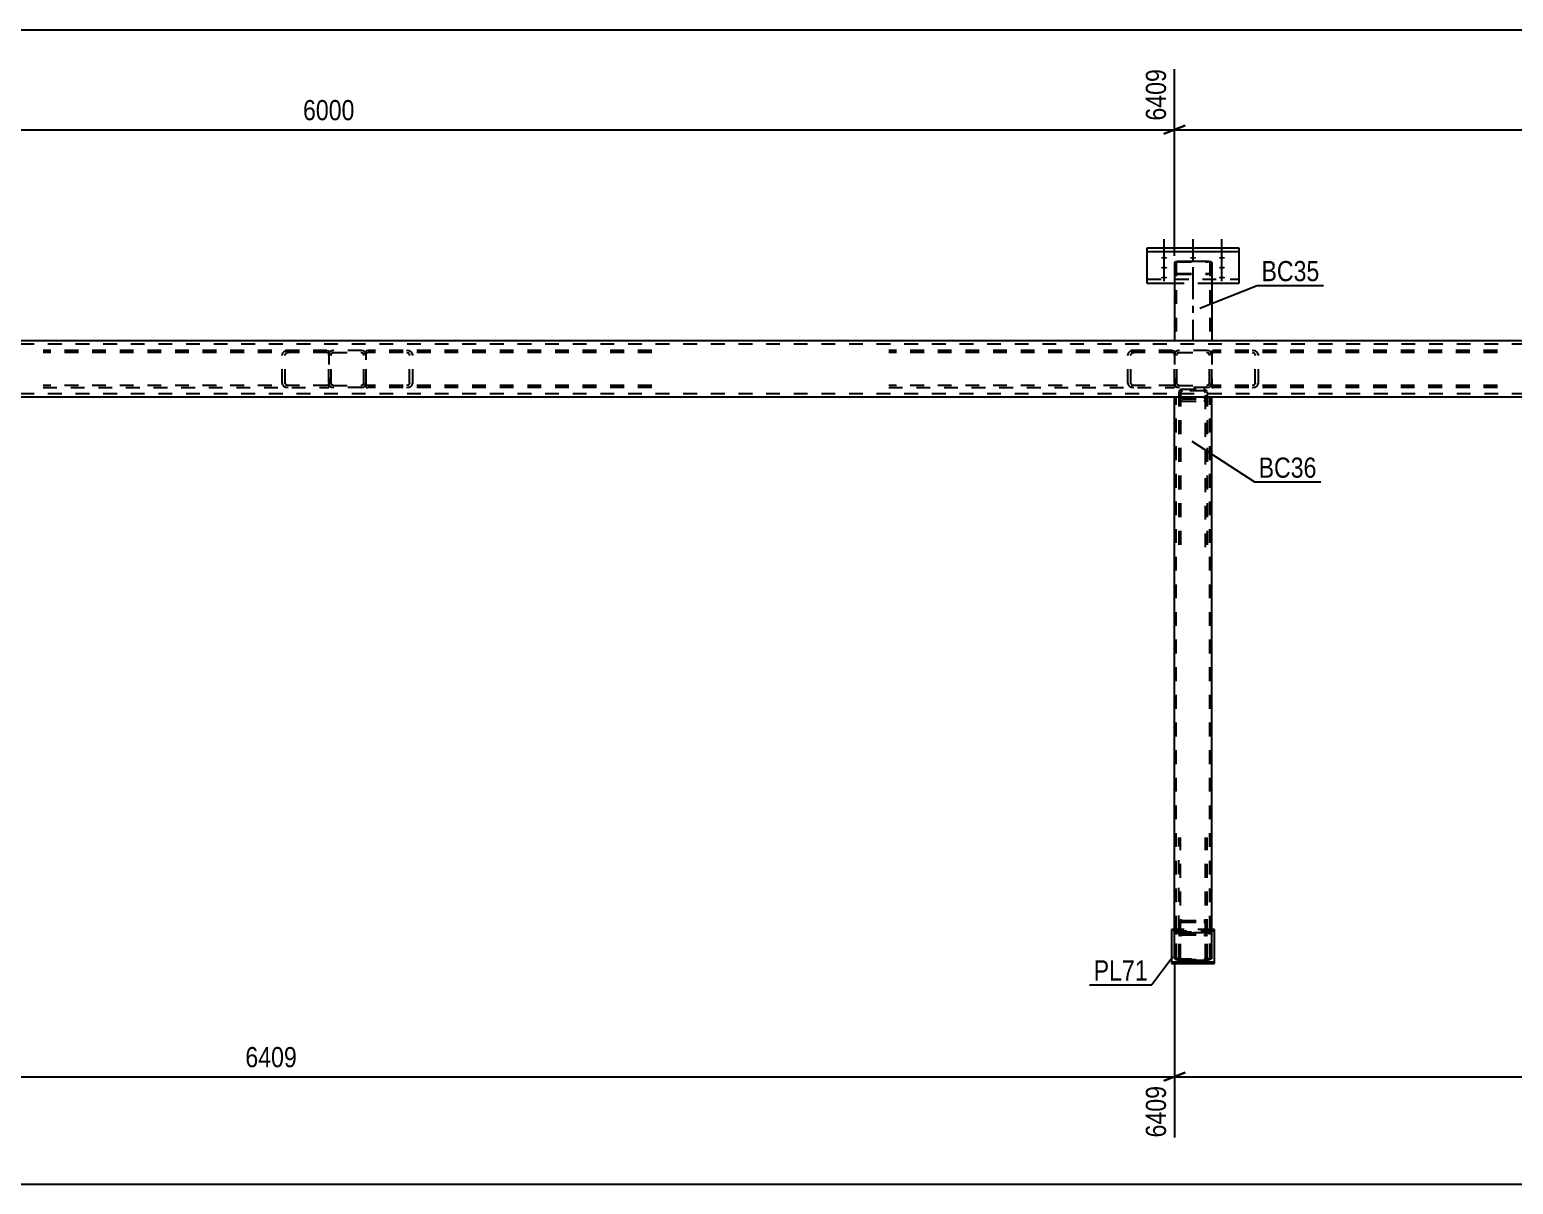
# Model space of a CAD drawing. Header units: millimetres. Extents: x -141 to 1048, y -561 to 280.
# Drawn here: x 21.9 to 232.4, y -350 to -186.2 of the extents above; entities that cross this region are included whole.
import ezdxf

# ---------------------------------------------------------------- set-up
doc = ezdxf.new("R2010")
doc.units = ezdxf.units.MM
doc.linetypes.add('DXK_LINE_DOT2', pattern=[3.9198, 1.9599, -1.9599])
doc.linetypes.add('DXK_LINE_DOT3', pattern=[5.9187, 2.979, -0.9799, 0.9799, -0.9799])
doc.styles.add('Arial Narrow', font='ARIALN.TTF', dxfattribs={"height": 0.2})

# ---------------------------------------------------------------- blocks, each defined once
blk = doc.blocks.new('Part-389626618-36049 - 35981')
at = {"color": 2, "linetype": 'Continuous'}
for p, q in [((184.36, -313.8), (183.96, -313.8)), ((183.96, -313.8), (183.96, -318.65)), ((190.04, -313.8), (189.64, -313.8)), ((190.04, -318.65), (190.04, -313.8)), ((183.96, -318.42), (190.04, -318.42)), ((183.96, -318.65), (190.04, -318.65))]:
    blk.add_line(p, q, dxfattribs=at)
at = {"color": 7, "linetype": 'DXK_LINE_DOT2'}
for p, q in [((190.04, -314.03), (183.96, -314.03)), ((189.64, -313.8), (184.36, -313.8))]:
    blk.add_line(p, q, dxfattribs=at)
blk = doc.blocks.new('Part-389626618-35983 - 35981')
at = {"color": 7, "linetype": 'DXK_LINE_DOT2'}
for p, q in [((69.9, -231.67), (69.64, -231.71)), ((69.64, -236.91), (69.64, -231.71)), ((69.64, -232.06), (69.73, -232.02)), ((69.73, -232.02), (69.9, -231.99)), ((110.18, -231.67), (69.9, -231.67)), ((110.18, -231.99), (69.9, -231.99)), ((75.72, -231.72), (75.39, -231.67)), ((75.39, -231.99), (75.56, -232.02)), ((75.79, -232.19), (75.83, -232.31)), ((75.83, -236.31), (75.83, -232.31)), ((76.27, -232.31), (76.2, -232.07)), ((76.27, -236.31), (76.27, -232.31)), ((69.73, -236.61), (69.64, -236.56)), ((69.64, -236.91), (69.9, -236.95)), ((69.9, -236.63), (69.73, -236.61)), ((110.18, -236.63), (69.9, -236.63)), ((110.18, -236.95), (69.9, -236.95)), ((75.56, -236.61), (75.39, -236.63)), ((75.39, -236.95), (75.72, -236.9)), ((75.83, -236.31), (75.79, -236.43)), ((76.2, -236.56), (76.27, -236.31))]:
    blk.add_line(p, q, dxfattribs=at)
for centre, radius, start, end in [((75.46, -232.4), 0.401, 32.4105, 75.4453), ((75.52, -232.5), 0.802, 32.4105, 75.4453), ((75.46, -236.22), 0.401, 284.5547, 327.5895), ((75.52, -236.13), 0.802, 284.5547, 327.5895)]:
    blk.add_arc(centre, radius, start, end, dxfattribs=at)
blk = doc.blocks.new('Part-389626618-35986 - 35981')
at = {"color": 7, "linetype": 'DXK_LINE_DOT2'}
for p, q in [((189.9, -231.67), (189.64, -231.71)), ((189.64, -231.71), (189.64, -236.91)), ((189.64, -232.06), (189.73, -232.02)), ((189.73, -232.02), (189.9, -231.99)), ((230.18, -231.67), (189.9, -231.67)), ((230.18, -231.99), (189.9, -231.99)), ((195.72, -231.72), (195.39, -231.67)), ((195.39, -231.99), (195.56, -232.02)), ((195.79, -232.19), (195.83, -232.31)), ((195.83, -236.31), (195.83, -232.31)), ((196.27, -232.31), (196.2, -232.07)), ((196.27, -236.31), (196.27, -232.31)), ((189.73, -236.61), (189.64, -236.56)), ((189.64, -236.91), (189.9, -236.95)), ((189.9, -236.63), (189.73, -236.61)), ((230.18, -236.63), (189.9, -236.63)), ((230.18, -236.95), (189.9, -236.95)), ((195.56, -236.61), (195.39, -236.63)), ((195.39, -236.95), (195.72, -236.9)), ((195.83, -236.31), (195.79, -236.43)), ((196.2, -236.56), (196.27, -236.31))]:
    blk.add_line(p, q, dxfattribs=at)
for centre, radius, start, end in [((195.46, -232.4), 0.401, 32.4104, 75.4453), ((195.52, -232.5), 0.802, 32.4104, 75.4453), ((195.46, -236.22), 0.401, 284.5547, 327.5896), ((195.52, -236.13), 0.802, 284.5547, 327.5896)]:
    blk.add_arc(centre, radius, start, end, dxfattribs=at)
blk = doc.blocks.new('Part-389626618-35992 - 35981')
at = {"color": 7, "linetype": 'DXK_LINE_DOT2'}
for p, q in [((64.41, -232.07), (64.36, -232.31)), ((64.36, -236.31), (64.36, -232.31)), ((64.36, -232.31), (64.36, -232.31)), ((64.68, -232.31), (64.7, -232.19)), ((64.68, -232.31), (64.68, -232.31)), ((64.68, -236.31), (64.68, -232.31)), ((65, -231.67), (64.75, -231.72)), ((64.88, -232.02), (65, -231.99)), ((69, -231.67), (65, -231.67)), ((65, -231.99), (65, -231.99)), ((65, -231.99), (69, -231.99)), ((69.24, -231.72), (69, -231.67)), ((69, -231.99), (69, -231.99)), ((69, -231.99), (69.12, -232.02)), ((69.3, -232.19), (69.32, -232.31)), ((69.32, -232.31), (69.32, -232.31)), ((69.32, -236.31), (69.32, -232.31)), ((69.64, -232.31), (69.59, -232.07)), ((69.64, -236.31), (69.64, -232.31)), ((69.64, -232.31), (69.64, -232.31)), ((64.36, -236.31), (64.36, -236.31)), ((64.36, -236.31), (64.41, -236.56)), ((64.68, -236.31), (64.68, -236.31)), ((64.7, -236.43), (64.68, -236.31)), ((64.75, -236.9), (65, -236.95)), ((65, -236.63), (64.88, -236.61)), ((65, -236.63), (65, -236.63)), ((65, -236.63), (69, -236.63)), ((69, -236.95), (65, -236.95)), ((69.12, -236.61), (69, -236.63)), ((69, -236.63), (69, -236.63)), ((69, -236.95), (69.24, -236.9)), ((69.32, -236.31), (69.3, -236.43)), ((69.32, -236.31), (69.32, -236.31)), ((69.59, -236.56), (69.64, -236.31)), ((69.64, -236.31), (69.64, -236.31))]:
    blk.add_line(p, q, dxfattribs=at)
for centre, radius, start, end in [((65, -232.31), 0.64, 112.5, 157.5), ((65, -232.31), 0.32, 112.5, 157.5), ((69, -232.31), 0.32, 22.5, 67.5), ((69, -232.31), 0.64, 22.5, 67.5), ((65, -236.31), 0.64, 202.5, 247.5), ((65, -236.31), 0.32, 202.5, 247.5), ((69, -236.31), 0.32, 292.5, 337.5), ((69, -236.31), 0.64, 292.5, 337.5)]:
    blk.add_arc(centre, radius, start, end, dxfattribs=at)
blk = doc.blocks.new('Part-389626618-35995 - 35981')
at = {"color": 7, "linetype": 'DXK_LINE_DOT2'}
for p, q in [((184.41, -232.07), (184.36, -232.31)), ((184.36, -236.31), (184.36, -232.31)), ((184.36, -232.31), (184.36, -232.31)), ((184.68, -232.31), (184.7, -232.19)), ((184.68, -232.31), (184.68, -232.31)), ((184.68, -236.31), (184.68, -232.31)), ((185, -231.67), (184.76, -231.72)), ((184.88, -232.02), (185, -231.99)), ((189, -231.67), (185, -231.67)), ((185, -231.99), (185, -231.99)), ((185, -231.99), (189, -231.99)), ((189.24, -231.72), (189, -231.67)), ((189, -231.99), (189, -231.99)), ((189, -231.99), (189.12, -232.02)), ((189.3, -232.19), (189.32, -232.31)), ((189.32, -232.31), (189.32, -232.31)), ((189.32, -236.31), (189.32, -232.31)), ((189.64, -232.31), (189.59, -232.07)), ((189.64, -236.31), (189.64, -232.31)), ((189.64, -232.31), (189.64, -232.31)), ((184.36, -236.31), (184.36, -236.31)), ((184.36, -236.31), (184.41, -236.56)), ((184.68, -236.31), (184.68, -236.31)), ((184.7, -236.43), (184.68, -236.31)), ((184.76, -236.9), (185, -236.95)), ((185, -236.63), (184.88, -236.61)), ((185, -236.63), (185, -236.63)), ((185, -236.63), (189, -236.63)), ((189, -236.95), (185, -236.95)), ((189.12, -236.61), (189, -236.63)), ((189, -236.63), (189, -236.63)), ((189, -236.95), (189.24, -236.9)), ((189.32, -236.31), (189.3, -236.43)), ((189.32, -236.31), (189.32, -236.31)), ((189.59, -236.56), (189.64, -236.31)), ((189.64, -236.31), (189.64, -236.31))]:
    blk.add_line(p, q, dxfattribs=at)
for centre, radius, start, end in [((185, -232.31), 0.64, 112.5, 157.5), ((185, -232.31), 0.32, 112.5, 157.5), ((189, -232.31), 0.32, 22.5, 67.5), ((189, -232.31), 0.64, 22.5, 67.5), ((185, -236.31), 0.64, 202.5, 247.5), ((185, -236.31), 0.32, 202.5, 247.5), ((189, -236.31), 0.32, 292.5, 337.5), ((189, -236.31), 0.64, 292.5, 337.5)]:
    blk.add_arc(centre, radius, start, end, dxfattribs=at)
blk = doc.blocks.new('Part-389626618-36000 - 35981')
at = {"color": 2, "linetype": 'Continuous'}
for p, q in [((184.36, -219.2), (184.4, -219.14)), ((184.36, -219.2), (184.36, -230.31)), ((184.4, -219.14), (184.5, -219.08)), ((184.5, -219.08), (184.66, -219.05)), ((184.66, -219.05), (184.84, -219.03)), ((184.84, -219.03), (189.16, -219.03)), ((189.16, -219.03), (189.34, -219.05)), ((189.34, -219.05), (189.5, -219.08)), ((189.5, -219.08), (189.6, -219.14)), ((189.6, -219.14), (189.64, -219.2)), ((189.64, -219.2), (189.64, -230.31)), ((189.6, -230.31), (184.39, -230.31)), ((189.61, -230.31), (189.6, -230.31))]:
    blk.add_line(p, q, dxfattribs=at)
at = {"color": 7, "linetype": 'DXK_LINE_DOT2'}
for p, q in [((184.4, -220.74), (184.36, -220.68)), ((184.5, -220.79), (184.4, -220.74)), ((184.66, -220.83), (184.5, -220.79)), ((184.62, -219.17), (184.6, -219.2)), ((184.6, -219.2), (184.6, -230.31)), ((184.6, -220.68), (184.62, -220.71)), ((184.67, -219.14), (184.62, -219.17)), ((184.62, -220.71), (184.67, -220.73)), ((184.84, -220.84), (184.66, -220.83)), ((184.75, -219.12), (184.67, -219.14)), ((184.67, -220.73), (184.75, -220.75)), ((184.84, -219.12), (184.75, -219.12)), ((184.75, -220.75), (184.84, -220.76)), ((184.84, -219.12), (189.16, -219.12)), ((184.84, -220.76), (189.16, -220.76)), ((184.84, -220.84), (189.16, -220.84)), ((189.25, -219.12), (189.16, -219.12)), ((189.16, -220.76), (189.25, -220.75)), ((189.34, -220.83), (189.16, -220.84)), ((189.33, -219.14), (189.25, -219.12)), ((189.25, -220.75), (189.33, -220.73)), ((189.38, -219.17), (189.33, -219.14)), ((189.33, -220.73), (189.38, -220.71)), ((189.5, -220.79), (189.34, -220.83)), ((189.4, -219.2), (189.38, -219.17)), ((189.38, -220.71), (189.4, -220.68)), ((189.4, -219.2), (189.4, -230.31)), ((189.6, -220.74), (189.5, -220.79)), ((189.64, -220.68), (189.6, -220.74)), ((184.36, -230.31), (184.39, -230.31)), ((184.39, -230.31), (184.36, -230.31)), ((189.38, -230.31), (189.4, -230.31)), ((189.61, -230.31), (189.64, -230.31)), ((189.64, -230.31), (189.61, -230.31))]:
    blk.add_line(p, q, dxfattribs=at)
at = {"color": 7, "linetype": 'DXK_LINE_DOT3'}
blk.add_line((187, -230.31), (187, -219.94), dxfattribs=at)
blk = doc.blocks.new('Part-389626618-36001 - 35981')
at = {"color": 7, "linetype": 'DXK_LINE_DOT2'}
for p, q in [((185.04, -237.48), (185, -237.67)), ((185, -237.67), (185, -259.6)), ((185.12, -237.35), (185.04, -237.48)), ((185.14, -237.32), (185.12, -237.35)), ((185.3, -237.2), (185.14, -237.32)), ((185.26, -237.57), (185.24, -237.67)), ((185.24, -237.67), (185.24, -259.6)), ((185.31, -237.49), (185.26, -237.57)), ((185.48, -237.16), (185.3, -237.2)), ((185.39, -237.44), (185.31, -237.49)), ((185.48, -237.42), (185.39, -237.44)), ((185.48, -237.16), (188.52, -237.16)), ((188.52, -237.42), (185.48, -237.42)), ((188.7, -237.2), (188.52, -237.16)), ((188.61, -237.44), (188.52, -237.42)), ((188.69, -237.49), (188.61, -237.44)), ((188.74, -237.57), (188.69, -237.49)), ((188.86, -237.32), (188.7, -237.2)), ((188.76, -237.67), (188.74, -237.57)), ((188.76, -259.6), (188.76, -237.67)), ((188.88, -237.35), (188.86, -237.32)), ((188.96, -237.48), (188.88, -237.35)), ((188.96, -237.48), (189, -237.67)), ((189, -237.67), (189, -259.6)), ((185.04, -238.31), (185, -238.31)), ((185, -238.31), (185.26, -238.31)), ((185.02, -238.31), (185.04, -238.45)), ((185.04, -238.45), (185.14, -238.66)), ((185.14, -238.66), (185.3, -238.8)), ((185.24, -238.31), (185.26, -238.31)), ((185.26, -238.32), (185.26, -238.31)), ((185.31, -238.43), (185.26, -238.32)), ((185.3, -238.8), (185.48, -238.85)), ((185.39, -238.5), (185.31, -238.43)), ((185.48, -238.53), (185.39, -238.5)), ((185.48, -238.53), (188.52, -238.53)), ((185.48, -238.85), (188.52, -238.85)), ((188.61, -238.5), (188.52, -238.53)), ((188.52, -238.85), (188.7, -238.8)), ((188.69, -238.43), (188.61, -238.5)), ((188.74, -238.32), (188.69, -238.43)), ((188.7, -238.8), (188.86, -238.66)), ((188.74, -238.31), (188.76, -238.31)), ((189, -238.31), (188.74, -238.31)), ((188.74, -238.31), (188.74, -238.32)), ((188.86, -238.66), (188.96, -238.45)), ((188.96, -238.45), (188.98, -238.31))]:
    blk.add_line(p, q, dxfattribs=at)
blk = doc.blocks.new('Part-389626618-36004 - 35981')
at = {"color": 7, "linetype": 'DXK_LINE_DOT2'}
for p, q in [((185, -313.8), (185, -300.75)), ((185.24, -314.31), (185.24, -300.75)), ((188.76, -314.31), (188.76, -300.75)), ((189, -314.31), (189, -300.75)), ((185.04, -312.82), (185, -313)), ((185, -314.31), (185, -313)), ((185.14, -312.66), (185.04, -312.82)), ((185.3, -312.56), (185.14, -312.66)), ((185.24, -313), (185.26, -312.91)), ((185.26, -312.91), (185.31, -312.83)), ((185.48, -312.52), (185.3, -312.56)), ((185.31, -312.83), (185.39, -312.78)), ((185.39, -312.78), (185.48, -312.76)), ((185.48, -312.52), (188.52, -312.52)), ((185.48, -312.76), (188.52, -312.76)), ((188.7, -312.56), (188.52, -312.52)), ((188.52, -312.76), (188.61, -312.78)), ((188.61, -312.78), (188.69, -312.83)), ((188.69, -312.83), (188.74, -312.91)), ((188.86, -312.66), (188.7, -312.56)), ((188.74, -312.91), (188.76, -313)), ((188.96, -312.82), (188.86, -312.66)), ((189, -313), (188.96, -312.82)), ((185, -313.8), (185.24, -313.8)), ((185, -314.03), (185.24, -314.03)), ((185, -314.15), (185.24, -314.15)), ((189, -314.31), (185, -314.31)), ((188.76, -313.8), (189, -313.8)), ((188.76, -314.03), (189, -314.03)), ((188.76, -314.15), (189, -314.15))]:
    blk.add_line(p, q, dxfattribs=at)
blk = doc.blocks.new('Part-389626618-36012 - 35981')
at = {"color": 7, "linetype": 'DXK_LINE_DOT2'}
for p, q in [((64.1, -231.67), (23.82, -231.67)), ((64.1, -231.99), (23.82, -231.99)), ((57.8, -232.07), (57.73, -232.31)), ((57.73, -236.31), (57.73, -232.31)), ((58.17, -232.31), (58.21, -232.19)), ((58.17, -236.31), (58.17, -232.31)), ((58.61, -231.67), (58.28, -231.72)), ((58.44, -232.02), (58.61, -231.99)), ((64.1, -231.67), (64.36, -231.71)), ((64.1, -231.99), (64.27, -232.02)), ((64.27, -232.02), (64.36, -232.06)), ((64.36, -231.71), (64.36, -236.91)), ((64.1, -236.63), (23.82, -236.63)), ((23.82, -236.95), (64.1, -236.95)), ((57.73, -236.31), (57.8, -236.56)), ((58.21, -236.43), (58.17, -236.31)), ((58.28, -236.9), (58.61, -236.95)), ((58.61, -236.63), (58.44, -236.61)), ((64.27, -236.61), (64.1, -236.63)), ((64.1, -236.95), (64.36, -236.91)), ((64.36, -236.56), (64.27, -236.61))]:
    blk.add_line(p, q, dxfattribs=at)
for centre, radius, start, end in [((58.48, -232.5), 0.802, 104.5547, 147.5896), ((58.54, -232.4), 0.401, 104.5547, 147.5896), ((58.48, -236.13), 0.802, 212.4104, 255.4453), ((58.54, -236.22), 0.401, 212.4104, 255.4453)]:
    blk.add_arc(centre, radius, start, end, dxfattribs=at)
blk = doc.blocks.new('Part-389626618-36013 - 35981')
at = {"color": 7, "linetype": 'DXK_LINE_DOT2'}
for p, q in [((184.1, -231.67), (143.82, -231.67)), ((184.1, -231.99), (143.82, -231.99)), ((177.8, -232.07), (177.73, -232.31)), ((177.73, -236.31), (177.73, -232.31)), ((178.17, -232.31), (178.21, -232.19)), ((178.17, -236.31), (178.17, -232.31)), ((178.61, -231.67), (178.28, -231.72)), ((178.44, -232.02), (178.61, -231.99)), ((184.1, -231.67), (184.36, -231.71)), ((184.1, -231.99), (184.27, -232.02)), ((184.27, -232.02), (184.36, -232.06)), ((184.36, -231.71), (184.36, -236.91)), ((184.1, -236.63), (143.82, -236.63)), ((143.82, -236.95), (184.1, -236.95)), ((177.73, -236.31), (177.8, -236.56)), ((178.21, -236.43), (178.17, -236.31)), ((178.28, -236.9), (178.61, -236.95)), ((178.61, -236.63), (178.44, -236.61)), ((184.27, -236.61), (184.1, -236.63)), ((184.1, -236.95), (184.36, -236.91)), ((184.36, -236.56), (184.27, -236.61))]:
    blk.add_line(p, q, dxfattribs=at)
for centre, radius, start, end in [((178.48, -232.5), 0.802, 104.5547, 147.5895), ((178.54, -232.4), 0.401, 104.5547, 147.5895), ((178.48, -236.13), 0.802, 212.4105, 255.4453), ((178.54, -236.22), 0.401, 212.4105, 255.4453)]:
    blk.add_arc(centre, radius, start, end, dxfattribs=at)
blk = doc.blocks.new('Part-389626618-36077 - 35981')
at = {"color": 7, "linetype": 'DXK_LINE_DOT2'}
for p, q in [((555.64, -230.79), (-72, -230.79)), ((555.64, -230.31), (-55.61, -230.31)), ((189.61, -230.31), (184.39, -230.31)), ((555.64, -237.83), (-72, -237.83)), ((189.61, -238.31), (184.39, -238.31))]:
    blk.add_line(p, q, dxfattribs=at)
at = {"color": 2, "linetype": 'Continuous'}
for p, q in [((184.39, -230.31), (-50.39, -230.31)), ((424.39, -230.31), (189.61, -230.31)), ((184.39, -238.31), (-67.2, -238.31)), ((424.39, -238.31), (189.61, -238.31))]:
    blk.add_line(p, q, dxfattribs=at)
blk = doc.blocks.new('Part-389626618-36025 - 35981')
at = {"color": 2, "linetype": 'Continuous'}
for p, q in [((180.5, -222.16), (180.5, -217.11)), ((180.5, -217.11), (193.5, -217.11)), ((193.5, -217.71), (180.5, -217.71)), ((193.5, -217.11), (193.5, -222.16)), ((184.36, -222.16), (180.5, -222.16)), ((193.5, -222.16), (189.64, -222.16))]:
    blk.add_line(p, q, dxfattribs=at)
at = {"color": 7, "linetype": 'DXK_LINE_DOT2'}
for p, q in [((180.5, -221.56), (193.5, -221.56)), ((189.64, -222.16), (184.36, -222.16))]:
    blk.add_line(p, q, dxfattribs=at)
blk = doc.blocks.new('Part-389626618-36062 - 35981')
at = {"color": 7, "linetype": 'DXK_LINE_DOT2'}
for p, q in [((185.04, -314.61), (185, -314.79)), ((185, -317.83), (185, -314.79)), ((185.14, -314.45), (185.04, -314.61)), ((185.3, -314.35), (185.14, -314.45)), ((185.24, -314.79), (185.26, -314.7)), ((185.24, -314.79), (185.24, -314.79)), ((185.24, -317.83), (185.24, -314.79)), ((185.26, -314.7), (185.31, -314.62)), ((185.48, -314.31), (185.3, -314.35)), ((185.31, -314.62), (185.39, -314.57)), ((185.39, -314.57), (185.48, -314.55)), ((185.48, -314.31), (188.52, -314.31)), ((185.48, -314.31), (185.48, -314.31)), ((185.48, -314.55), (185.48, -314.55)), ((185.48, -314.55), (188.52, -314.55)), ((188.52, -314.31), (188.52, -314.31)), ((188.7, -314.35), (188.52, -314.31)), ((188.52, -314.55), (188.52, -314.55)), ((188.52, -314.55), (188.61, -314.57)), ((188.61, -314.57), (188.69, -314.62)), ((188.69, -314.62), (188.74, -314.7)), ((188.86, -314.45), (188.7, -314.35)), ((188.74, -314.7), (188.76, -314.79)), ((188.76, -314.79), (188.76, -314.79)), ((188.76, -317.83), (188.76, -314.79)), ((188.96, -314.61), (188.86, -314.45)), ((189, -314.79), (188.96, -314.61)), ((189, -317.83), (189, -314.79)), ((185, -317.83), (185.04, -318.01)), ((185.24, -317.83), (185.24, -317.83)), ((185.26, -317.92), (185.24, -317.83)), ((188.76, -317.83), (188.74, -317.92)), ((188.76, -317.83), (188.76, -317.83)), ((188.96, -318.01), (189, -317.83)), ((185.04, -318.01), (185.14, -318.17)), ((185.14, -318.17), (185.3, -318.27)), ((185.31, -318), (185.26, -317.92)), ((185.3, -318.27), (185.48, -318.31)), ((185.39, -318.05), (185.31, -318)), ((185.48, -318.07), (185.39, -318.05)), ((185.48, -318.07), (185.48, -318.07)), ((185.48, -318.07), (188.52, -318.07)), ((185.48, -318.31), (188.52, -318.31)), ((185.48, -318.31), (185.48, -318.31)), ((188.61, -318.05), (188.52, -318.07)), ((188.52, -318.07), (188.52, -318.07)), ((188.52, -318.31), (188.7, -318.27)), ((188.52, -318.31), (188.52, -318.31)), ((188.69, -318), (188.61, -318.05)), ((188.74, -317.92), (188.69, -318)), ((188.7, -318.27), (188.86, -318.17)), ((188.86, -318.17), (188.96, -318.01))]:
    blk.add_line(p, q, dxfattribs=at)
blk = doc.blocks.new('Part-389626618-36063 - 35981')
at = {"color": 2, "linetype": 'Continuous'}
for p, q in [((184.36, -317.78), (184.36, -238.31)), ((189.61, -238.31), (184.39, -238.31)), ((189.64, -317.78), (189.64, -238.31)), ((184.4, -317.92), (184.36, -317.78)), ((189.64, -317.78), (189.6, -317.92)), ((184.5, -318.04), (184.4, -317.92)), ((184.66, -318.12), (184.5, -318.04)), ((184.84, -318.15), (184.66, -318.12)), ((184.84, -318.15), (189.16, -318.15)), ((189.34, -318.12), (189.16, -318.15)), ((189.5, -318.04), (189.34, -318.12)), ((189.6, -317.92), (189.5, -318.04))]:
    blk.add_line(p, q, dxfattribs=at)
at = {"color": 7, "linetype": 'DXK_LINE_DOT2'}
for p, q in [((184.39, -238.31), (184.36, -238.31)), ((184.36, -238.31), (184.39, -238.31)), ((184.6, -317.78), (184.6, -238.31)), ((189.33, -238.31), (189.34, -238.31)), ((189.34, -238.31), (189.38, -238.31)), ((189.38, -238.31), (189.4, -238.31)), ((189.4, -317.78), (189.4, -238.31)), ((189.64, -238.31), (189.61, -238.31)), ((189.64, -238.31), (189.61, -238.31)), ((184.36, -314.51), (184.4, -314.37)), ((184.36, -317.78), (184.36, -314.51)), ((184.4, -314.37), (184.5, -314.25)), ((184.5, -314.25), (184.66, -314.17)), ((184.62, -314.44), (184.6, -314.51)), ((184.6, -317.78), (184.6, -314.51)), ((184.67, -314.38), (184.62, -314.44)), ((184.66, -314.17), (184.84, -314.15)), ((184.75, -314.34), (184.67, -314.38)), ((184.84, -314.33), (184.75, -314.34)), ((184.84, -314.15), (189.16, -314.15)), ((184.84, -314.33), (189.16, -314.33)), ((189.16, -314.15), (189.34, -314.17)), ((189.25, -314.34), (189.16, -314.33)), ((189.33, -314.38), (189.25, -314.34)), ((189.38, -314.44), (189.33, -314.38)), ((189.34, -314.17), (189.5, -314.25)), ((189.4, -314.51), (189.38, -314.44)), ((189.4, -317.78), (189.4, -314.51)), ((189.5, -314.25), (189.6, -314.37)), ((189.6, -314.37), (189.64, -314.51)), ((189.64, -317.78), (189.64, -314.51)), ((184.6, -317.78), (184.62, -317.85)), ((184.62, -317.85), (184.67, -317.91)), ((189.33, -317.91), (189.38, -317.85)), ((189.38, -317.85), (189.4, -317.78)), ((184.67, -317.91), (184.75, -317.95)), ((184.75, -317.95), (184.84, -317.96)), ((184.84, -317.96), (189.16, -317.96)), ((189.16, -317.96), (189.25, -317.95)), ((189.25, -317.95), (189.33, -317.91))]:
    blk.add_line(p, q, dxfattribs=at)
blk = doc.blocks.new('Bolt-389626618-36138 - 35981')
at = {"linetype": 'Continuous'}
for points in [[(182.9, -218.38), (182.99, -218.39), (183.08, -218.4), (183.16, -218.41), (183.23, -218.43), (183.28, -218.46), (183.32, -218.49), (183.34, -218.52), (183.34, -218.55), (183.32, -218.58), (183.28, -218.61), (183.23, -218.64), (183.16, -218.66), (183.08, -218.67), (182.99, -218.68), (182.9, -218.69), (182.81, -218.68), (182.72, -218.67), (182.64, -218.66), (182.57, -218.64), (182.52, -218.61), (182.48, -218.58), (182.46, -218.55), (182.46, -218.52), (182.48, -218.49), (182.52, -218.46), (182.57, -218.43), (182.64, -218.41), (182.72, -218.4), (182.81, -218.39)], [(187, -218.38), (187.09, -218.39), (187.18, -218.4), (187.26, -218.41), (187.33, -218.43), (187.38, -218.46), (187.42, -218.49), (187.44, -218.52), (187.44, -218.55), (187.42, -218.58), (187.38, -218.61), (187.33, -218.64), (187.26, -218.66), (187.18, -218.67), (187.09, -218.68), (187, -218.69), (186.91, -218.68), (186.82, -218.67), (186.74, -218.66), (186.67, -218.64), (186.62, -218.61), (186.58, -218.58), (186.56, -218.55), (186.56, -218.52), (186.58, -218.49), (186.62, -218.46), (186.67, -218.43), (186.74, -218.41), (186.82, -218.4), (186.91, -218.39)], [(191.1, -218.38), (191.19, -218.39), (191.28, -218.4), (191.36, -218.41), (191.43, -218.43), (191.48, -218.46), (191.52, -218.49), (191.54, -218.52), (191.54, -218.55), (191.52, -218.58), (191.48, -218.61), (191.43, -218.64), (191.36, -218.66), (191.28, -218.67), (191.19, -218.68), (191.1, -218.69), (191.01, -218.68), (190.92, -218.67), (190.84, -218.66), (190.77, -218.64), (190.72, -218.61), (190.68, -218.58), (190.66, -218.55), (190.66, -218.52), (190.68, -218.49), (190.72, -218.46), (190.77, -218.43), (190.84, -218.41), (190.92, -218.4), (191.01, -218.39)], [(182.9, -219.79), (182.99, -219.79), (183.08, -219.8), (183.16, -219.82), (183.23, -219.84), (183.28, -219.86), (183.32, -219.89), (183.34, -219.92), (183.34, -219.95), (183.32, -219.98), (183.28, -220.01), (183.23, -220.04), (183.16, -220.06), (183.08, -220.07), (182.99, -220.08), (182.9, -220.09), (182.81, -220.08), (182.72, -220.07), (182.64, -220.06), (182.57, -220.04), (182.52, -220.01), (182.48, -219.98), (182.46, -219.95), (182.46, -219.92), (182.48, -219.89), (182.52, -219.86), (182.57, -219.84), (182.64, -219.82), (182.72, -219.8), (182.81, -219.79)], [(191.1, -219.79), (191.19, -219.79), (191.28, -219.8), (191.36, -219.82), (191.43, -219.84), (191.48, -219.86), (191.52, -219.89), (191.54, -219.92), (191.54, -219.95), (191.52, -219.98), (191.48, -220.01), (191.43, -220.04), (191.36, -220.06), (191.28, -220.07), (191.19, -220.08), (191.1, -220.09), (191.01, -220.08), (190.92, -220.07), (190.84, -220.06), (190.77, -220.04), (190.72, -220.01), (190.68, -219.98), (190.66, -219.95), (190.66, -219.92), (190.68, -219.89), (190.72, -219.86), (190.77, -219.84), (190.84, -219.82), (190.92, -219.8), (191.01, -219.79)], [(182.9, -221.19), (182.99, -221.19), (183.08, -221.2), (183.16, -221.22), (183.23, -221.24), (183.28, -221.26), (183.32, -221.29), (183.34, -221.32), (183.34, -221.36), (183.32, -221.39), (183.28, -221.42), (183.23, -221.44), (183.16, -221.46), (183.08, -221.48), (182.99, -221.49), (182.9, -221.49), (182.81, -221.49), (182.72, -221.48), (182.64, -221.46), (182.57, -221.44), (182.52, -221.42), (182.48, -221.39), (182.46, -221.36), (182.46, -221.32), (182.48, -221.29), (182.52, -221.26), (182.57, -221.24), (182.64, -221.22), (182.72, -221.2), (182.81, -221.19)], [(191.1, -221.19), (191.19, -221.19), (191.28, -221.2), (191.36, -221.22), (191.43, -221.24), (191.48, -221.26), (191.52, -221.29), (191.54, -221.32), (191.54, -221.36), (191.52, -221.39), (191.48, -221.42), (191.43, -221.44), (191.36, -221.46), (191.28, -221.48), (191.19, -221.49), (191.1, -221.49), (191.01, -221.49), (190.92, -221.48), (190.84, -221.46), (190.77, -221.44), (190.72, -221.42), (190.68, -221.39), (190.66, -221.36), (190.66, -221.32), (190.68, -221.29), (190.72, -221.26), (190.77, -221.24), (190.84, -221.22), (190.92, -221.2), (191.01, -221.19)]]:
    blk.add_hatch(color=1, dxfattribs=at).paths.add_polyline_path(points)
at = {"color": 1, "linetype": 'Continuous'}
for p, q in [((182.9, -219.02), (182.9, -215.9)), ((187, -219.02), (187, -215.9)), ((191.1, -219.02), (191.1, -215.9)), ((182.9, -220.43), (182.9, -217.31)), ((182.9, -221.83), (182.9, -218.71)), ((191.1, -220.43), (191.1, -217.31)), ((191.1, -221.83), (191.1, -218.71))]:
    blk.add_line(p, q, dxfattribs=at)
at = {"color": 1, "linetype": 'DXK_LINE_DOT2'}
blk.add_line((187, -221.83), (187, -218.71), dxfattribs=at)
blk = doc.blocks.new('StraightDimension-389626618-37028 - 35981')
at = {"color": 7, "linetype": 'Continuous'}
for p, q in [((424.36, -218.25), (424.36, -189.93)), ((184.36, -218.25), (184.36, -191.76)), ((185.86, -199.77), (182.86, -200.97)), ((422.86, -200.97), (425.86, -199.77)), ((184.36, -200.37), (424.36, -200.37))]:
    blk.add_line(p, q, dxfattribs=at)
at = {"color": 0, "linetype": 'Continuous'}
blk.add_wipeout([(423.76, -189.33), (419.56, -189.33), (419.56, -199.67), (423.76, -199.67)], dxfattribs=at)
at = {"color": 0}
blk.add_wipeout([(308.62, -199.62), (308.62, -195.42), (300.1, -195.42), (300.1, -199.62)], dxfattribs=at)
at = {"color": 3, "linetype": 'Continuous', "style": 'Arial Narrow'}
blk.add_text('12409', height=2.863, rotation=90.0002, dxfattribs=at).set_placement((423.16, -199.07))
at = {"color": 3, "style": 'Arial Narrow'}
blk.add_text('6000', height=2.863, dxfattribs=at).set_placement((300.7, -199.02))
blk = doc.blocks.new('StraightDimension-389626618-37029 - 35981')
at = {"color": 7, "linetype": 'Continuous'}
for p, q in [((-55.64, -218.25), (-55.64, -193.59)), ((184.36, -218.25), (184.36, -191.76)), ((-54.14, -199.77), (-57.14, -200.97)), ((182.86, -200.97), (185.86, -199.77)), ((-55.64, -200.37), (184.36, -200.37))]:
    blk.add_line(p, q, dxfattribs=at)
at = {"color": 0, "linetype": 'Continuous'}
blk.add_wipeout([(183.76, -191.16), (179.56, -191.16), (179.56, -199.67), (183.76, -199.67)], dxfattribs=at)
at = {"color": 0}
blk.add_wipeout([(68.62, -199.62), (68.62, -195.42), (60.1, -195.42), (60.1, -199.62)], dxfattribs=at)
at = {"color": 3, "linetype": 'Continuous', "style": 'Arial Narrow'}
blk.add_text('6409', height=2.863, rotation=90.0002, dxfattribs=at).set_placement((183.16, -199.07))
at = {"color": 3, "style": 'Arial Narrow'}
blk.add_text('6000', height=2.863, dxfattribs=at).set_placement((60.7, -199.02))
blk = doc.blocks.new('StraightDimension-389626618-37330 - 35981')
at = {"color": 7, "linetype": 'Continuous'}
for p, q in [((184.36, -318.78), (184.36, -343.31)), ((424.36, -318.78), (424.36, -345.14)), ((185.86, -334.1), (182.86, -335.3)), ((184.36, -334.7), (424.36, -334.7)), ((422.86, -335.3), (425.86, -334.1))]:
    blk.add_line(p, q, dxfattribs=at)
at = {"color": 0}
blk.add_wipeout([(308.62, -333.95), (308.62, -329.75), (300.1, -329.75), (300.1, -333.95)], dxfattribs=at)
at = {"color": 0, "linetype": 'Continuous'}
blk.add_wipeout([(423.76, -335.4), (419.56, -335.4), (419.56, -345.74), (423.76, -345.74)], dxfattribs=at)
at = {"color": 3, "style": 'Arial Narrow'}
blk.add_text('6000', height=2.863, dxfattribs=at).set_placement((300.7, -333.35))
at = {"color": 3, "linetype": 'Continuous', "style": 'Arial Narrow'}
blk.add_text('12409', height=2.863, rotation=90.0002, dxfattribs=at).set_placement((423.16, -345.14))
blk = doc.blocks.new('StraightDimension-389626618-37331 - 35981')
at = {"color": 7, "linetype": 'Continuous'}
for p, q in [((-72, -244.11), (-72, -337.83)), ((184.36, -318.78), (184.36, -343.31)), ((-70.5, -334.1), (-73.5, -335.3)), ((-72, -334.7), (184.36, -334.7)), ((182.86, -335.3), (185.86, -334.1))]:
    blk.add_line(p, q, dxfattribs=at)
at = {"color": 0}
blk.add_wipeout([(60.44, -333.95), (60.44, -329.75), (51.92, -329.75), (51.92, -333.95)], dxfattribs=at)
at = {"color": 0, "linetype": 'Continuous'}
for points in [[(-72.6, -335.4), (-76.8, -335.4), (-76.8, -338.43), (-72.6, -338.43)], [(183.76, -335.4), (179.56, -335.4), (179.56, -343.91), (183.76, -343.91)]]:
    blk.add_wipeout(points, dxfattribs=at)
at = {"color": 3, "style": 'Arial Narrow'}
blk.add_text('6409', height=2.863, dxfattribs=at).set_placement((52.52, -333.35))
at = {"color": 3, "linetype": 'Continuous', "style": 'Arial Narrow'}
for s, height, p in [('0', 2.86, (-73.2, -337.83)), ('6409', 2.863, (183.16, -343.31))]:
    blk.add_text(s, height=height, rotation=90.0002, dxfattribs=at).set_placement(p)
blk = doc.blocks.new('StraightDimension-389626618-38361 - 35981')
at = {"color": 7, "linetype": 'Continuous'}
blk.add_line((-73, -349.96), (567.54, -349.96), dxfattribs=at)
blk = doc.blocks.new('StraightDimension-389626618-44401 - 35981')
at = {"color": 7, "linetype": 'Continuous'}
blk.add_line((-72, -186.18), (566.54, -186.18), dxfattribs=at)
blk = doc.blocks.new('Mark-389626618-53310 - 35981')
at = {"color": 0}
blk.add_wipeout([(180.57, -321.05), (180.57, -318.05), (172.9, -318.05), (172.9, -321.05)], dxfattribs=at)
blk.add_wipeout([(180.57, -321.05), (180.57, -318.05), (172.9, -318.05), (172.9, -321.05)], dxfattribs=at)
at = {"color": 30, "linetype": 'Continuous'}
for p in [(184.15, -317.67), (172.3, -321.65)]:
    blk.add_line(p, (181.17, -321.65), dxfattribs=at)
at = {"color": 3, "style": 'Arial Narrow'}
blk.add_text('PL71', height=2.863, dxfattribs=at).set_placement((172.9, -321.05))
blk = doc.blocks.new('Mark-389626618-37864 - 35981')
at = {"color": 0}
blk.add_wipeout([(204.93, -221.85), (204.93, -218.85), (196.71, -218.85), (196.71, -221.85)], dxfattribs=at)
blk.add_wipeout([(204.93, -221.85), (204.93, -218.85), (196.71, -218.85), (196.71, -221.85)], dxfattribs=at)
at = {"color": 30, "linetype": 'Continuous'}
for p, q in [((187.98, -225.7), (196.11, -222.45)), ((196.11, -222.45), (205.53, -222.45))]:
    blk.add_line(p, q, dxfattribs=at)
at = {"color": 3, "style": 'Arial Narrow'}
blk.add_text('BC35', height=2.863, dxfattribs=at).set_placement((196.71, -221.85))
blk = doc.blocks.new('Mark-389626618-37876 - 35981')
at = {"color": 0}
blk.add_wipeout([(204.52, -249.73), (204.52, -246.73), (196.3, -246.73), (196.3, -249.73)], dxfattribs=at)
blk.add_wipeout([(204.52, -249.73), (204.52, -246.73), (196.3, -246.73), (196.3, -249.73)], dxfattribs=at)
at = {"color": 30, "linetype": 'Continuous'}
for p, q in [((186.81, -244.56), (195.7, -250.33)), ((195.7, -250.33), (205.12, -250.33))]:
    blk.add_line(p, q, dxfattribs=at)
at = {"color": 3, "style": 'Arial Narrow'}
blk.add_text('BC36', height=2.863, dxfattribs=at).set_placement((196.3, -249.73))

msp = doc.modelspace()

# ---------------------------------------------------------------- block references
for name in ['Bolt-389626618-36138 - 35981', 'Part-389626618-36025 - 35981', 'Part-389626618-36000 - 35981', 'Part-389626618-36077 - 35981', 'Part-389626618-36012 - 35981', 'Part-389626618-35992 - 35981', 'Part-389626618-35983 - 35981', 'Part-389626618-36013 - 35981', 'Part-389626618-35995 - 35981', 'Part-389626618-35986 - 35981', 'Part-389626618-36001 - 35981', 'Part-389626618-36063 - 35981', 'Part-389626618-36004 - 35981', 'Part-389626618-36049 - 35981', 'Part-389626618-36062 - 35981']:
    msp.add_blockref(name, (0, 0))

# ---------------------------------------------------------------- next in the draw order: block references
for name in ['StraightDimension-389626618-37028 - 35981', 'StraightDimension-389626618-37330 - 35981']:
    msp.add_blockref(name, (0, 0))

# ---------------------------------------------------------------- next in the draw order: block references
for name in ['StraightDimension-389626618-37029 - 35981', 'StraightDimension-389626618-37331 - 35981']:
    msp.add_blockref(name, (0, 0))

# ---------------------------------------------------------------- next in the draw order: block references
for name in ['StraightDimension-389626618-44401 - 35981', 'StraightDimension-389626618-38361 - 35981']:
    msp.add_blockref(name, (0, 0))

# ---------------------------------------------------------------- next in the draw order: block references
for name in ['Mark-389626618-37864 - 35981', 'Mark-389626618-37876 - 35981', 'Mark-389626618-53310 - 35981']:
    msp.add_blockref(name, (0, 0))

doc.saveas('drawing.dxf')
